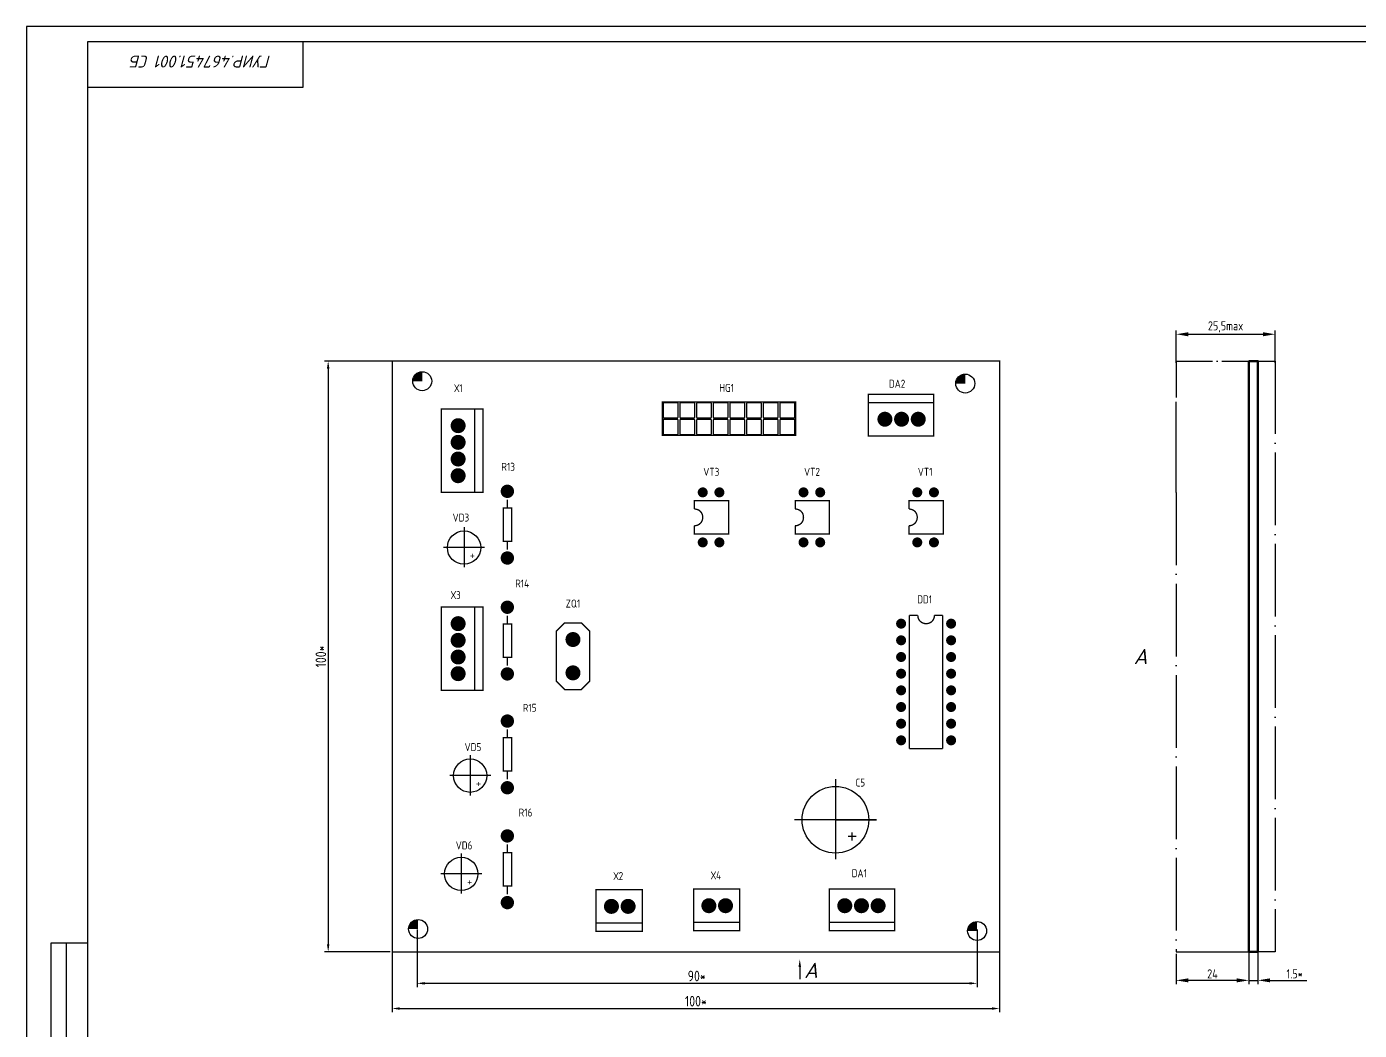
# Model space of a CAD drawing. Header units: inches. Extents: x 0 to 2654, y 0 to 957.
# Drawn here: x 0.7 to 439.9, y 626.1 to 956.8 of the extents above; entities that cross this region are included whole.
import ezdxf

# ---------------------------------------------------------------- set-up
doc = ezdxf.new("R2010")
doc.units = ezdxf.units.IN
doc.header["$MEASUREMENT"] = 0
doc.linetypes.add('ACAD_ISO04W100', pattern=[30, 24, -3, 0, -3])
doc.layers.add('FORMAT', color=7, linetype='Continuous')
for name, color, linetype, lineweight in [('Osnovnye', 7, 'Continuous', 100), ('Razmer', 7, 'Continuous', 30), ('формат', 7, 'Continuous', 60)]:
    doc.layers.add(name, color=color, linetype=linetype, lineweight=lineweight)
doc.styles.add('RUS', font='isocpeui.ttf', dxfattribs={"height": 3})
doc.styles.get("Standard").update_dxf_attribs({"font": ''})
doc.styles.get('Standard').set_extended_font_data('GOST type A')
doc.dimstyles.new('ISO-25', dxfattribs={"dimtxt": 2.5, "dimasz": 2.5, "dimexe": 1.25, "dimexo": 0.625, "dimtad": 1, "dimtxsty": 'Standard', "dimcen": 2.5, "dimadec": 0, "dimazin": 0, "dimtfac": 1, "dimtmove": 0, "dimatfit": 3, "dimfxl": 1, "dimarcsym": 0})

# ---------------------------------------------------------------- blocks, each defined once
blk = doc.blocks.new('EPAD')
at = {"const_width": 0.5}
blk.add_lwpolyline([(-0.25, 0, 1), (0.25, 0, 1)], format="xyb", close=True, dxfattribs=at)
blk = doc.blocks.new('*D18')
at = {"layer": 'Defpoints', "color": 0, "transparency": 16777216}
for p in [(403.49, 652.55), (406.49, 652.55), (406.49, 642.55)]:
    blk.add_point(p, dxfattribs=at)
at = {"layer": 'Razmer', "color": 0, "lineweight": -2, "transparency": 16777216}
for p, q in [((403.49, 651.92), (403.49, 641.3)), ((406.49, 651.92), (406.49, 641.3)), ((399.49, 642.55), (395.49, 642.55)), ((403.49, 642.55), (406.49, 642.55)), ((410.49, 642.55), (422.59, 642.55))]:
    blk.add_line(p, q, dxfattribs=at)
at = {"layer": 'Razmer', "color": 0, "transparency": 16777216}
for points in [[(399.49, 643.21), (399.49, 641.88), (403.49, 642.55)], [(410.49, 643.21), (410.49, 641.88), (406.49, 642.55)]]:
    blk.add_solid(points, dxfattribs=at)
at = {"layer": 'Razmer', "color": 0, "lineweight": 18, "transparency": 16777216, "insert": (418.54, 644.7), "char_height": 3, "attachment_point": 5}
blk.add_mtext('1.5*', dxfattribs=at)
blk = doc.blocks.new('*D19')
at = {"layer": 'Defpoints', "color": 0, "transparency": 16777216}
for p in [(412.12, 855.45), (379.49, 845.45), (412.12, 845.45)]:
    blk.add_point(p, dxfattribs=at)
at = {"layer": 'Razmer', "color": 0, "lineweight": -2, "transparency": 16777216}
for p, q in [((379.49, 846.08), (379.49, 856.7)), ((412.12, 846.08), (412.12, 856.7)), ((383.49, 855.45), (408.12, 855.45))]:
    blk.add_line(p, q, dxfattribs=at)
at = {"layer": 'Razmer', "color": 0, "transparency": 16777216}
for points in [[(383.49, 856.12), (383.49, 854.78), (379.49, 855.45)], [(408.12, 856.12), (408.12, 854.78), (412.12, 855.45)]]:
    blk.add_solid(points, dxfattribs=at)
at = {"layer": 'Razmer', "color": 0, "lineweight": 18, "transparency": 16777216, "insert": (395.8, 857.88), "char_height": 3, "attachment_point": 5}
blk.add_mtext('25,5max', dxfattribs=at)
blk = doc.blocks.new('*D20')
at = {"color": 0, "lineweight": -2, "transparency": 16777216}
for p, q in [((121.78, 846.61), (98.79, 846.61)), ((100.04, 844.11), (100.04, 654.44)), ((120.52, 651.94), (98.79, 651.94))]:
    blk.add_line(p, q, dxfattribs=at)
at = {"color": 0, "transparency": 16777216}
for points in [[(99.62, 844.11), (100.45, 844.11), (100.04, 846.61)], [(99.62, 654.44), (100.45, 654.44), (100.04, 651.94)]]:
    blk.add_solid(points, dxfattribs=at)
at = {"layer": 'Defpoints', "color": 0, "transparency": 16777216}
for p in [(122.4, 846.61), (100.04, 651.94), (121.14, 651.94)]:
    blk.add_point(p, dxfattribs=at)
at = {"color": 0, "transparency": 16777216, "insert": (97.63, 749.27), "char_height": 3.5, "attachment_point": 5, "rotation": 90}
blk.add_mtext('100*', dxfattribs=at)
blk = doc.blocks.new('*D21')
at = {"color": 0, "lineweight": -2, "transparency": 16777216}
for p, q in [((121.14, 656.47), (121.14, 632.02)), ((321.32, 656.47), (321.32, 632.02)), ((123.64, 633.27), (318.82, 633.27))]:
    blk.add_line(p, q, dxfattribs=at)
at = {"color": 0, "transparency": 16777216}
for points in [[(123.64, 633.68), (123.64, 632.85), (121.14, 633.27)], [(318.82, 633.68), (318.82, 632.85), (321.32, 633.27)]]:
    blk.add_solid(points, dxfattribs=at)
at = {"layer": 'Defpoints', "color": 0, "transparency": 16777216}
for p in [(121.14, 657.1), (321.32, 657.1), (321.32, 633.27)]:
    blk.add_point(p, dxfattribs=at)
at = {"color": 0, "transparency": 16777216, "insert": (221.23, 635.68), "char_height": 3.5, "attachment_point": 5}
blk.add_mtext('100*', dxfattribs=at)
blk = doc.blocks.new('*D24')
at = {"color": 0, "lineweight": -2, "transparency": 16777216}
for p, q in [((129.32, 659.31), (129.32, 640.32)), ((313.92, 659.31), (313.92, 640.32)), ((131.82, 641.57), (311.42, 641.57))]:
    blk.add_line(p, q, dxfattribs=at)
at = {"color": 0, "transparency": 16777216}
for points in [[(131.82, 641.98), (131.82, 641.15), (129.32, 641.57)], [(311.42, 641.98), (311.42, 641.15), (313.92, 641.57)]]:
    blk.add_solid(points, dxfattribs=at)
at = {"layer": 'Defpoints', "color": 0, "transparency": 16777216}
for p in [(129.32, 659.93), (313.92, 659.93), (313.92, 641.57)]:
    blk.add_point(p, dxfattribs=at)
at = {"color": 0, "transparency": 16777216, "insert": (221.49, 643.98), "char_height": 3.5, "attachment_point": 5}
blk.add_mtext('90*', dxfattribs=at)
blk = doc.blocks.new('*D26')
at = {"layer": 'Defpoints', "color": 0, "transparency": 16777216}
for p in [(379.49, 651.94), (403.49, 651.94), (379.49, 642.55)]:
    blk.add_point(p, dxfattribs=at)
at = {"layer": 'Razmer', "color": 0, "lineweight": -2, "transparency": 16777216}
for p, q in [((379.49, 651.31), (379.49, 641.3)), ((403.49, 651.31), (403.49, 641.3)), ((399.49, 642.55), (383.49, 642.55))]:
    blk.add_line(p, q, dxfattribs=at)
at = {"layer": 'Razmer', "color": 0, "transparency": 16777216}
for points in [[(383.49, 643.21), (383.49, 641.88), (379.49, 642.55)], [(399.49, 643.21), (399.49, 641.88), (403.49, 642.55)]]:
    blk.add_solid(points, dxfattribs=at)
at = {"layer": 'Razmer', "color": 0, "lineweight": 18, "transparency": 16777216, "insert": (391.49, 644.68), "char_height": 3, "attachment_point": 5}
blk.add_mtext('24', dxfattribs=at)

msp = doc.modelspace()

# ---------------------------------------------------------------- hatches: boundary and pattern name
h = msp.add_hatch(color=256)
h.dxf.hatch_style = 1
h.paths.add_polyline_path([(131.02869, 839.98567), (127.90369, 839.98567, -0.414213562), (131.02869, 843.11067)])
h = msp.add_hatch(color=256)
h.dxf.hatch_style = 1
h.paths.add_polyline_path([(310.02142, 839.20321), (306.89642, 839.20321, -0.414213562), (310.02142, 842.32821)])
h = msp.add_hatch(color=256)
h.dxf.hatch_style = 1
h.paths.add_polyline_path([(129.67339, 659.47702), (126.54839, 659.47702, -0.414213562), (129.67339, 662.60202)])
h = msp.add_hatch(color=256)
h.dxf.hatch_style = 1
h.paths.add_polyline_path([(313.9218, 658.8219), (310.7968, 658.8219, -0.414213562), (313.9218, 661.9469)])

# ---------------------------------------------------------------- linework, layer by layer
at = {"linetype": 'ACAD_ISO04W100'}
for p, q in [((406.48572, 846.60797), (412.11559, 846.60797)), ((412.11559, 846.60797), (412.11559, 651.93863)), ((379.48572, 819.48404), (379.48572, 833.21904)), ((379.48572, 803.3481), (379.48572, 819.48404)), ((379.48572, 803.3481), (379.48572, 651.93863)), ((379.48572, 651.93863), (403.48572, 651.93863)), ((412.11559, 651.93863), (406.48572, 651.93863))]:
    msp.add_line(p, q, dxfattribs=at)
for p, q in [((144.80813, 791.86635), (144.80813, 778.67005)), ((151.59058, 785.16463), (138.06288, 785.16463)), ((146.83515, 716.6997), (146.83515, 703.50341)), ((153.61761, 709.99798), (140.0899, 709.99798)), ((267.24122, 708.86147), (267.24122, 682.46888)), ((280.80613, 695.45803), (253.75072, 695.45803)), ((267.24122, 695.45803), (280.80613, 695.45803)), ((143.9094, 684.31911), (143.9094, 671.12281)), ((150.69186, 677.61739), (137.16415, 677.61739))]:
    msp.add_line(p, q)
at = {"color": 7}
msp.add_line((255.46685, 646.98124), (255.45837, 642.92155), dxfattribs=at)
for points in [[(0.66187, 362.80796), (841.66187, 362.80796), (841.66187, 956.80796), (0.66187, 956.80796)], [(215.10448, 832.85781), (210.70928, 832.85781), (210.65307, 832.85231), (210.60115, 832.8366), (210.55446, 832.8116), (210.51396, 832.77842), (210.48073, 832.73793), (210.45578, 832.69123), (210.44002, 832.63925), (210.43458, 832.58311), (210.43458, 828.18791), (210.44002, 828.13176), (210.45578, 828.07978), (210.48073, 828.03309), (210.51396, 827.99259), (210.55446, 827.95941), (210.60115, 827.93441), (210.65307, 827.9187), (210.70928, 827.91321), (215.10448, 827.91321), (215.16063, 827.9187), (215.2126, 827.93441), (215.2593, 827.95941), (215.29979, 827.99259), (215.33297, 828.03309), (215.35797, 828.07978), (215.37368, 828.13176), (215.37918, 828.18791), (215.37918, 832.58311), (215.37368, 832.63925), (215.35797, 832.69123), (215.33297, 832.73793), (215.29979, 832.77842), (215.2593, 832.8116), (215.2126, 832.8366), (215.16063, 832.85231), (215.10448, 832.85781)], [(220.59848, 832.85781), (216.20328, 832.85781), (216.14707, 832.85231), (216.09515, 832.8366), (216.04846, 832.8116), (216.00796, 832.77842), (215.97473, 832.73793), (215.94978, 832.69123), (215.93402, 832.63925), (215.92858, 832.58311), (215.92858, 828.18791), (215.93402, 828.13176), (215.94978, 828.07978), (215.97473, 828.03309), (216.00796, 827.99259), (216.04846, 827.95941), (216.09515, 827.93441), (216.14707, 827.9187), (216.20328, 827.91321), (220.59848, 827.91321), (220.65463, 827.9187), (220.7066, 827.93441), (220.7533, 827.95941), (220.79379, 827.99259), (220.82697, 828.03309), (220.85197, 828.07978), (220.86768, 828.13176), (220.87318, 828.18791), (220.87318, 832.58311), (220.86768, 832.63925), (220.85197, 832.69123), (220.82697, 832.73793), (220.79379, 832.77842), (220.7533, 832.8116), (220.7066, 832.8366), (220.65463, 832.85231), (220.59848, 832.85781)], [(226.09248, 832.85781), (221.69728, 832.85781), (221.64107, 832.85231), (221.58915, 832.8366), (221.54246, 832.8116), (221.50196, 832.77842), (221.46873, 832.73793), (221.44378, 832.69123), (221.42802, 832.63925), (221.42258, 832.58311), (221.42258, 828.18791), (221.42802, 828.13176), (221.44378, 828.07978), (221.46873, 828.03309), (221.50196, 827.99259), (221.54246, 827.95941), (221.58915, 827.93441), (221.64107, 827.9187), (221.69728, 827.91321), (226.09248, 827.91321), (226.14863, 827.9187), (226.2006, 827.93441), (226.2473, 827.95941), (226.28779, 827.99259), (226.32097, 828.03309), (226.34597, 828.07978), (226.36168, 828.13176), (226.36718, 828.18791), (226.36718, 832.58311), (226.36168, 832.63925), (226.34597, 832.69123), (226.32097, 832.73793), (226.28779, 832.77842), (226.2473, 832.8116), (226.2006, 832.8366), (226.14863, 832.85231), (226.09248, 832.85781)], [(231.58648, 832.85781), (227.19128, 832.85781), (227.13507, 832.85231), (227.08315, 832.8366), (227.03646, 832.8116), (226.99596, 832.77842), (226.96273, 832.73793), (226.93778, 832.69123), (226.92202, 832.63925), (226.91658, 832.58311), (226.91658, 828.18791), (226.92202, 828.13176), (226.93778, 828.07978), (226.96273, 828.03309), (226.99596, 827.99259), (227.03646, 827.95941), (227.08315, 827.93441), (227.13507, 827.9187), (227.19128, 827.91321), (231.58648, 827.91321), (231.64263, 827.9187), (231.6946, 827.93441), (231.7413, 827.95941), (231.78179, 827.99259), (231.81497, 828.03309), (231.83997, 828.07978), (231.85568, 828.13176), (231.86118, 828.18791), (231.86118, 832.58311), (231.85568, 832.63925), (231.83997, 832.69123), (231.81497, 832.73793), (231.78179, 832.77842), (231.7413, 832.8116), (231.6946, 832.8366), (231.64263, 832.85231), (231.58648, 832.85781)], [(237.08048, 832.85781), (232.68528, 832.85781), (232.62907, 832.85231), (232.57715, 832.8366), (232.53046, 832.8116), (232.48996, 832.77842), (232.45673, 832.73793), (232.43178, 832.69123), (232.41602, 832.63925), (232.41058, 832.58311), (232.41058, 828.18791), (232.41602, 828.13176), (232.43178, 828.07978), (232.45673, 828.03309), (232.48996, 827.99259), (232.53046, 827.95941), (232.57715, 827.93441), (232.62907, 827.9187), (232.68528, 827.91321), (237.08048, 827.91321), (237.13663, 827.9187), (237.1886, 827.93441), (237.2353, 827.95941), (237.27579, 827.99259), (237.30897, 828.03309), (237.33397, 828.07978), (237.34968, 828.13176), (237.35518, 828.18791), (237.35518, 832.58311), (237.34968, 832.63925), (237.33397, 832.69123), (237.30897, 832.73793), (237.27579, 832.77842), (237.2353, 832.8116), (237.1886, 832.8366), (237.13663, 832.85231), (237.08048, 832.85781)], [(242.57448, 832.85781), (238.17928, 832.85781), (238.12307, 832.85231), (238.07115, 832.8366), (238.02446, 832.8116), (237.98396, 832.77842), (237.95073, 832.73793), (237.92578, 832.69123), (237.91002, 832.63925), (237.90458, 832.58311), (237.90458, 828.18791), (237.91002, 828.13176), (237.92578, 828.07978), (237.95073, 828.03309), (237.98396, 827.99259), (238.02446, 827.95941), (238.07115, 827.93441), (238.12307, 827.9187), (238.17928, 827.91321), (242.57448, 827.91321), (242.63063, 827.9187), (242.6826, 827.93441), (242.7293, 827.95941), (242.76979, 827.99259), (242.80297, 828.03309), (242.82797, 828.07978), (242.84368, 828.13176), (242.84918, 828.18791), (242.84918, 832.58311), (242.84368, 832.63925), (242.82797, 832.69123), (242.80297, 832.73793), (242.76979, 832.77842), (242.7293, 832.8116), (242.6826, 832.8366), (242.63063, 832.85231), (242.57448, 832.85781)], [(248.06848, 832.85781), (243.67328, 832.85781), (243.61707, 832.85231), (243.56515, 832.8366), (243.51846, 832.8116), (243.47796, 832.77842), (243.44473, 832.73793), (243.41978, 832.69123), (243.40402, 832.63925), (243.39858, 832.58311), (243.39858, 828.18791), (243.40402, 828.13176), (243.41978, 828.07978), (243.44473, 828.03309), (243.47796, 827.99259), (243.51846, 827.95941), (243.56515, 827.93441), (243.61707, 827.9187), (243.67328, 827.91321), (248.06848, 827.91321), (248.12463, 827.9187), (248.1766, 827.93441), (248.2233, 827.95941), (248.26379, 827.99259), (248.29697, 828.03309), (248.32197, 828.07978), (248.33768, 828.13176), (248.34318, 828.18791), (248.34318, 832.58311), (248.33768, 832.63925), (248.32197, 832.69123), (248.29697, 832.73793), (248.26379, 832.77842), (248.2233, 832.8116), (248.1766, 832.8366), (248.12463, 832.85231), (248.06848, 832.85781)], [(253.56248, 832.85781), (249.16728, 832.85781), (249.11107, 832.85231), (249.05915, 832.8366), (249.01246, 832.8116), (248.97196, 832.77842), (248.93873, 832.73793), (248.91378, 832.69123), (248.89802, 832.63925), (248.89258, 832.58311), (248.89258, 828.18791), (248.89802, 828.13176), (248.91378, 828.07978), (248.93873, 828.03309), (248.97196, 827.99259), (249.01246, 827.95941), (249.05915, 827.93441), (249.11107, 827.9187), (249.16728, 827.91321), (253.56248, 827.91321), (253.61863, 827.9187), (253.6706, 827.93441), (253.7173, 827.95941), (253.75779, 827.99259), (253.79097, 828.03309), (253.81597, 828.07978), (253.83168, 828.13176), (253.83718, 828.18791), (253.83718, 832.58311), (253.83168, 832.63925), (253.81597, 832.69123), (253.79097, 832.73793), (253.75779, 832.77842), (253.7173, 832.8116), (253.6706, 832.8366), (253.61863, 832.85231), (253.56248, 832.85781)], [(215.10448, 827.36381), (210.70928, 827.36381), (210.65307, 827.35831), (210.60115, 827.3426), (210.55446, 827.3176), (210.51396, 827.28442), (210.48073, 827.24393), (210.45578, 827.19723), (210.44002, 827.14525), (210.43458, 827.08911), (210.43458, 822.69391), (210.44002, 822.63776), (210.45578, 822.58578), (210.48073, 822.53909), (210.51396, 822.49859), (210.55446, 822.46541), (210.60115, 822.44041), (210.65307, 822.4247), (210.70928, 822.41921), (215.10448, 822.41921), (215.16063, 822.4247), (215.2126, 822.44041), (215.2593, 822.46541), (215.29979, 822.49859), (215.33297, 822.53909), (215.35797, 822.58578), (215.37368, 822.63776), (215.37918, 822.69391), (215.37918, 827.08911), (215.37368, 827.14525), (215.35797, 827.19723), (215.33297, 827.24393), (215.29979, 827.28442), (215.2593, 827.3176), (215.2126, 827.3426), (215.16063, 827.35831), (215.10448, 827.36381)], [(220.59848, 827.36381), (216.20328, 827.36381), (216.14707, 827.35831), (216.09515, 827.3426), (216.04846, 827.3176), (216.00796, 827.28442), (215.97473, 827.24393), (215.94978, 827.19723), (215.93402, 827.14525), (215.92858, 827.08911), (215.92858, 822.69391), (215.93402, 822.63776), (215.94978, 822.58578), (215.97473, 822.53909), (216.00796, 822.49859), (216.04846, 822.46541), (216.09515, 822.44041), (216.14707, 822.4247), (216.20328, 822.41921), (220.59848, 822.41921), (220.65463, 822.4247), (220.7066, 822.44041), (220.7533, 822.46541), (220.79379, 822.49859), (220.82697, 822.53909), (220.85197, 822.58578), (220.86768, 822.63776), (220.87318, 822.69391), (220.87318, 827.08911), (220.86768, 827.14525), (220.85197, 827.19723), (220.82697, 827.24393), (220.79379, 827.28442), (220.7533, 827.3176), (220.7066, 827.3426), (220.65463, 827.35831), (220.59848, 827.36381)], [(226.09248, 827.36381), (221.69728, 827.36381), (221.64107, 827.35831), (221.58915, 827.3426), (221.54246, 827.3176), (221.50196, 827.28442), (221.46873, 827.24393), (221.44378, 827.19723), (221.42802, 827.14525), (221.42258, 827.08911), (221.42258, 822.69391), (221.42802, 822.63776), (221.44378, 822.58578), (221.46873, 822.53909), (221.50196, 822.49859), (221.54246, 822.46541), (221.58915, 822.44041), (221.64107, 822.4247), (221.69728, 822.41921), (226.09248, 822.41921), (226.14863, 822.4247), (226.2006, 822.44041), (226.2473, 822.46541), (226.28779, 822.49859), (226.32097, 822.53909), (226.34597, 822.58578), (226.36168, 822.63776), (226.36718, 822.69391), (226.36718, 827.08911), (226.36168, 827.14525), (226.34597, 827.19723), (226.32097, 827.24393), (226.28779, 827.28442), (226.2473, 827.3176), (226.2006, 827.3426), (226.14863, 827.35831), (226.09248, 827.36381)], [(231.58648, 827.36381), (227.19128, 827.36381), (227.13507, 827.35831), (227.08315, 827.3426), (227.03646, 827.3176), (226.99596, 827.28442), (226.96273, 827.24393), (226.93778, 827.19723), (226.92202, 827.14525), (226.91658, 827.08911), (226.91658, 822.69391), (226.92202, 822.63776), (226.93778, 822.58578), (226.96273, 822.53909), (226.99596, 822.49859), (227.03646, 822.46541), (227.08315, 822.44041), (227.13507, 822.4247), (227.19128, 822.41921), (231.58648, 822.41921), (231.64263, 822.4247), (231.6946, 822.44041), (231.7413, 822.46541), (231.78179, 822.49859), (231.81497, 822.53909), (231.83997, 822.58578), (231.85568, 822.63776), (231.86118, 822.69391), (231.86118, 827.08911), (231.85568, 827.14525), (231.83997, 827.19723), (231.81497, 827.24393), (231.78179, 827.28442), (231.7413, 827.3176), (231.6946, 827.3426), (231.64263, 827.35831), (231.58648, 827.36381)], [(237.08048, 827.36381), (232.68528, 827.36381), (232.62907, 827.35831), (232.57715, 827.3426), (232.53046, 827.3176), (232.48996, 827.28442), (232.45673, 827.24393), (232.43178, 827.19723), (232.41602, 827.14525), (232.41058, 827.08911), (232.41058, 822.69391), (232.41602, 822.63776), (232.43178, 822.58578), (232.45673, 822.53909), (232.48996, 822.49859), (232.53046, 822.46541), (232.57715, 822.44041), (232.62907, 822.4247), (232.68528, 822.41921), (237.08048, 822.41921), (237.13663, 822.4247), (237.1886, 822.44041), (237.2353, 822.46541), (237.27579, 822.49859), (237.30897, 822.53909), (237.33397, 822.58578), (237.34968, 822.63776), (237.35518, 822.69391), (237.35518, 827.08911), (237.34968, 827.14525), (237.33397, 827.19723), (237.30897, 827.24393), (237.27579, 827.28442), (237.2353, 827.3176), (237.1886, 827.3426), (237.13663, 827.35831), (237.08048, 827.36381)], [(242.57448, 827.36381), (238.17928, 827.36381), (238.12307, 827.35831), (238.07115, 827.3426), (238.02446, 827.3176), (237.98396, 827.28442), (237.95073, 827.24393), (237.92578, 827.19723), (237.91002, 827.14525), (237.90458, 827.08911), (237.90458, 822.69391), (237.91002, 822.63776), (237.92578, 822.58578), (237.95073, 822.53909), (237.98396, 822.49859), (238.02446, 822.46541), (238.07115, 822.44041), (238.12307, 822.4247), (238.17928, 822.41921), (242.57448, 822.41921), (242.63063, 822.4247), (242.6826, 822.44041), (242.7293, 822.46541), (242.76979, 822.49859), (242.80297, 822.53909), (242.82797, 822.58578), (242.84368, 822.63776), (242.84918, 822.69391), (242.84918, 827.08911), (242.84368, 827.14525), (242.82797, 827.19723), (242.80297, 827.24393), (242.76979, 827.28442), (242.7293, 827.3176), (242.6826, 827.3426), (242.63063, 827.35831), (242.57448, 827.36381)], [(248.06848, 827.36381), (243.67328, 827.36381), (243.61707, 827.35831), (243.56515, 827.3426), (243.51846, 827.3176), (243.47796, 827.28442), (243.44473, 827.24393), (243.41978, 827.19723), (243.40402, 827.14525), (243.39858, 827.08911), (243.39858, 822.69391), (243.40402, 822.63776), (243.41978, 822.58578), (243.44473, 822.53909), (243.47796, 822.49859), (243.51846, 822.46541), (243.56515, 822.44041), (243.61707, 822.4247), (243.67328, 822.41921), (248.06848, 822.41921), (248.12463, 822.4247), (248.1766, 822.44041), (248.2233, 822.46541), (248.26379, 822.49859), (248.29697, 822.53909), (248.32197, 822.58578), (248.33768, 822.63776), (248.34318, 822.69391), (248.34318, 827.08911), (248.33768, 827.14525), (248.32197, 827.19723), (248.29697, 827.24393), (248.26379, 827.28442), (248.2233, 827.3176), (248.1766, 827.3426), (248.12463, 827.35831), (248.06848, 827.36381)], [(253.56248, 827.36381), (249.16728, 827.36381), (249.11107, 827.35831), (249.05915, 827.3426), (249.01246, 827.3176), (248.97196, 827.28442), (248.93873, 827.24393), (248.91378, 827.19723), (248.89802, 827.14525), (248.89258, 827.08911), (248.89258, 822.69391), (248.89802, 822.63776), (248.91378, 822.58578), (248.93873, 822.53909), (248.97196, 822.49859), (249.01246, 822.46541), (249.05915, 822.44041), (249.11107, 822.4247), (249.16728, 822.41921), (253.56248, 822.41921), (253.61863, 822.4247), (253.6706, 822.44041), (253.7173, 822.46541), (253.75779, 822.49859), (253.79097, 822.53909), (253.81597, 822.58578), (253.83168, 822.63776), (253.83718, 822.69391), (253.83718, 827.08911), (253.83168, 827.14525), (253.81597, 827.19723), (253.79097, 827.24393), (253.75779, 827.28442), (253.7173, 827.3176), (253.6706, 827.3426), (253.61863, 827.35831), (253.56248, 827.36381)]]:
    msp.add_lwpolyline(points, close=True)
for points, const_width in [([(121.23927, 651.93863), (321.31602, 651.93863), (321.31602, 846.60797), (121.23927, 846.60797), (121.23927, 651.93863)], 0.43952), ([(121.23927, 651.93863), (321.31602, 651.93863), (321.31602, 846.60797), (121.23927, 846.60797), (121.23927, 651.93863)], 0.43952), ([(121.23927, 651.93863), (321.31602, 651.93863), (321.31602, 846.60797), (121.23927, 846.60797), (121.23927, 651.93863)], 0.43952), ([(278.03915, 821.95464), (299.64825, 821.95464), (299.64825, 835.68964), (278.03915, 835.68964), (278.03915, 821.95464)], 0.43952), ([(299.64825, 835.68964), (278.03915, 835.68964), (278.03915, 821.95464)], 0.43952), ([(299.64825, 835.68964), (278.03915, 835.68964), (278.03915, 821.95464)], 0.43952), ([(137.3752, 803.3481), (151.1102, 803.3481), (151.1102, 830.8181), (137.3752, 830.8181), (137.3752, 803.3481)], 0.43952), ([(137.3752, 803.3481), (151.1102, 803.3481), (151.1102, 830.8181), (137.3752, 830.8181), (137.3752, 803.3481)], 0.43952), ([(137.3752, 803.3481), (151.1102, 803.3481), (151.1102, 830.8181), (137.3752, 830.8181), (137.3752, 803.3481)], 0.43952), ([(148.3632, 803.3481), (148.3632, 830.8181)], 0.43952), ([(148.3632, 803.3481), (148.3632, 830.8181)], 0.43952), ([(148.3632, 803.3481), (148.3632, 830.8181)], 0.43952), ([(210.15988, 822.14451), (254.11188, 822.14451), (254.11188, 833.13251), (210.15988, 833.13251), (210.15988, 822.14451)], 0.43952), ([(210.15988, 822.14451), (254.11188, 822.14451), (254.11188, 833.13251), (210.15988, 833.13251), (210.15988, 822.14451)], 0.43952), ([(210.15988, 822.14451), (254.11188, 822.14451), (254.11188, 833.13251), (210.15988, 833.13251), (210.15988, 822.14451)], 0.43952), ([(299.64825, 832.94264), (278.03915, 832.94264)], 0.43952), ([(299.64825, 832.94264), (278.03915, 832.94264)], 0.43952), ([(299.64825, 832.94264), (278.03915, 832.94264)], 0.43952), ([(278.03915, 821.95464), (299.64825, 821.95464)], 0.43952), ([(278.03915, 821.95464), (299.64825, 821.95464)], 0.43952), ([(159.09161, 798.20017), (159.09161, 800.94717)], 0.43952), ([(159.09161, 798.20017), (159.09161, 800.94717)], 0.43952), ([(159.09161, 798.20017), (159.09161, 800.94717)], 0.43952), ([(232.02947, 800.6011), (220.74267, 800.6011), (220.74267, 797.8541)], 0.43952), ([(232.02947, 800.6011), (220.74267, 800.6011), (220.74267, 797.8541)], 0.43952), ([(220.74267, 792.3601), (220.74267, 789.6131), (232.02947, 789.6131), (232.02947, 800.6011), (220.74267, 800.6011), (220.74267, 797.8541)], 0.43952), ([(265.24282, 800.6011), (253.95602, 800.6011), (253.95602, 797.8541)], 0.43952), ([(265.24282, 800.6011), (253.95602, 800.6011), (253.95602, 797.8541)], 0.43952), ([(253.95602, 792.3601), (253.95602, 789.6131), (265.24282, 789.6131), (265.24282, 800.6011), (253.95602, 800.6011), (253.95602, 797.8541)], 0.43952), ([(291.44509, 792.3601), (291.44509, 789.6131), (302.73189, 789.6131), (302.73189, 800.6011), (291.44509, 800.6011), (291.44509, 797.8541)], 0.43952), ([(302.73189, 800.6011), (291.44509, 800.6011), (291.44509, 797.8541)], 0.43952), ([(302.73189, 800.6011), (291.44509, 800.6011), (291.44509, 797.8541)], 0.43952), ([(157.71811, 787.21217), (160.46511, 787.21217), (160.46511, 798.20017), (157.71811, 798.20017), (157.71811, 787.21217)], 0.43952), ([(157.71811, 787.21217), (160.46511, 787.21217), (160.46511, 798.20017), (157.71811, 798.20017), (157.71811, 787.21217)], 0.43952), ([(157.71811, 787.21217), (160.46511, 787.21217), (160.46511, 798.20017), (157.71811, 798.20017), (157.71811, 787.21217)], 0.43952), ([(223.48967, 795.1071), (223.43698, 795.6826), (223.28452, 796.20849), (223.04059, 796.67646), (222.71364, 797.07808), (222.31203, 797.40502), (221.84405, 797.64896), (221.31817, 797.80142), (220.74267, 797.8541)], 0.43952), ([(223.48967, 795.1071), (223.43698, 795.6826), (223.28452, 796.20849), (223.04059, 796.67646), (222.71364, 797.07808), (222.31203, 797.40502), (221.84405, 797.64896), (221.31817, 797.80142), (220.74267, 797.8541)], 0.43952), ([(223.48967, 795.1071), (223.43698, 795.6826), (223.28452, 796.20849), (223.04059, 796.67646), (222.71364, 797.07808), (222.31203, 797.40502), (221.84405, 797.64896), (221.31817, 797.80142), (220.74267, 797.8541)], 0.43952), ([(223.48967, 795.1071), (223.43698, 794.54743), (223.28452, 794.02891), (223.04059, 793.56192), (222.71364, 793.15673), (222.31203, 792.82363), (221.84405, 792.573), (221.31817, 792.41504), (220.74267, 792.3601)], 0.43952), ([(223.48967, 795.1071), (223.43698, 794.54743), (223.28452, 794.02891), (223.04059, 793.56192), (222.71364, 793.15673), (222.31203, 792.82363), (221.84405, 792.573), (221.31817, 792.41504), (220.74267, 792.3601)], 0.43952), ([(223.48967, 795.1071), (223.43698, 794.54743), (223.28452, 794.02891), (223.04059, 793.56192), (222.71364, 793.15673), (222.31203, 792.82363), (221.84405, 792.573), (221.31817, 792.41504), (220.74267, 792.3601)], 0.43952), ([(256.70302, 795.1071), (256.65034, 795.6826), (256.49788, 796.20849), (256.25394, 796.67646), (255.927, 797.07808), (255.52538, 797.40502), (255.05741, 797.64896), (254.53152, 797.80142), (253.95602, 797.8541)], 0.43952), ([(256.70302, 795.1071), (256.65034, 795.6826), (256.49788, 796.20849), (256.25394, 796.67646), (255.927, 797.07808), (255.52538, 797.40502), (255.05741, 797.64896), (254.53152, 797.80142), (253.95602, 797.8541)], 0.43952), ([(256.70302, 795.1071), (256.65034, 795.6826), (256.49788, 796.20849), (256.25394, 796.67646), (255.927, 797.07808), (255.52538, 797.40502), (255.05741, 797.64896), (254.53152, 797.80142), (253.95602, 797.8541)], 0.43952), ([(256.70302, 795.1071), (256.65034, 794.54743), (256.49788, 794.02891), (256.25394, 793.56192), (255.927, 793.15673), (255.52538, 792.82363), (255.05741, 792.573), (254.53152, 792.41504), (253.95602, 792.3601)], 0.43952), ([(256.70302, 795.1071), (256.65034, 794.54743), (256.49788, 794.02891), (256.25394, 793.56192), (255.927, 793.15673), (255.52538, 792.82363), (255.05741, 792.573), (254.53152, 792.41504), (253.95602, 792.3601)], 0.43952), ([(256.70302, 795.1071), (256.65034, 794.54743), (256.49788, 794.02891), (256.25394, 793.56192), (255.927, 793.15673), (255.52538, 792.82363), (255.05741, 792.573), (254.53152, 792.41504), (253.95602, 792.3601)], 0.43952), ([(294.19209, 795.1071), (294.1394, 795.6826), (293.98694, 796.20849), (293.74301, 796.67646), (293.41606, 797.07808), (293.01445, 797.40502), (292.54647, 797.64896), (292.02059, 797.80142), (291.44509, 797.8541)], 0.43952), ([(294.19209, 795.1071), (294.1394, 795.6826), (293.98694, 796.20849), (293.74301, 796.67646), (293.41606, 797.07808), (293.01445, 797.40502), (292.54647, 797.64896), (292.02059, 797.80142), (291.44509, 797.8541)], 0.43952), ([(294.19209, 795.1071), (294.1394, 795.6826), (293.98694, 796.20849), (293.74301, 796.67646), (293.41606, 797.07808), (293.01445, 797.40502), (292.54647, 797.64896), (292.02059, 797.80142), (291.44509, 797.8541)], 0.43952), ([(294.19209, 795.1071), (294.1394, 794.54743), (293.98694, 794.02891), (293.74301, 793.56192), (293.41606, 793.15673), (293.01445, 792.82363), (292.54647, 792.573), (292.02059, 792.41504), (291.44509, 792.3601)], 0.43952), ([(294.19209, 795.1071), (294.1394, 794.54743), (293.98694, 794.02891), (293.74301, 793.56192), (293.41606, 793.15673), (293.01445, 792.82363), (292.54647, 792.573), (292.02059, 792.41504), (291.44509, 792.3601)], 0.43952), ([(294.19209, 795.1071), (294.1394, 794.54743), (293.98694, 794.02891), (293.74301, 793.56192), (293.41606, 793.15673), (293.01445, 792.82363), (292.54647, 792.573), (292.02059, 792.41504), (291.44509, 792.3601)], 0.43952), ([(220.74267, 792.3601), (220.74267, 789.6131), (232.02947, 789.6131)], 0.43952), ([(220.74267, 792.3601), (220.74267, 789.6131), (232.02947, 789.6131)], 0.43952), ([(253.95602, 792.3601), (253.95602, 789.6131), (265.24282, 789.6131)], 0.43952), ([(253.95602, 792.3601), (253.95602, 789.6131), (265.24282, 789.6131)], 0.43952), ([(291.44509, 792.3601), (291.44509, 789.6131), (302.73189, 789.6131)], 0.43952), ([(291.44509, 792.3601), (291.44509, 789.6131), (302.73189, 789.6131)], 0.43952), ([(159.09161, 784.46517), (159.09161, 787.21217)], 0.43952), ([(159.09161, 784.46517), (159.09161, 787.21217)], 0.43952), ([(159.09161, 784.46517), (159.09161, 787.21217)], 0.43952), ([(148.24188, 782.41763), (146.86838, 782.41763)], 0.21976), ([(148.24188, 782.41763), (146.86838, 782.41763)], 0.21976), ([(148.24188, 782.41763), (146.86838, 782.41763)], 0.21976), ([(147.55513, 781.73088), (147.55513, 783.10438)], 0.21976), ([(147.55513, 781.73088), (147.55513, 783.10438)], 0.21976), ([(147.55513, 781.73088), (147.55513, 783.10438)], 0.21976), ([(137.3752, 738.11224), (151.1102, 738.11224), (151.1102, 765.58224), (137.3752, 765.58224), (137.3752, 738.11224)], 0.43952), ([(137.3752, 738.11224), (151.1102, 738.11224), (151.1102, 765.58224), (137.3752, 765.58224), (137.3752, 738.11224)], 0.43952), ([(137.3752, 738.11224), (151.1102, 738.11224), (151.1102, 765.58224), (137.3752, 765.58224), (137.3752, 738.11224)], 0.43952), ([(148.3632, 738.11224), (148.3632, 765.58224)], 0.43952), ([(148.3632, 738.11224), (148.3632, 765.58224)], 0.43952), ([(148.3632, 738.11224), (148.3632, 765.58224)], 0.43952), ([(157.71811, 749.01376), (160.46511, 749.01376), (160.46511, 760.00176), (157.71811, 760.00176), (157.71811, 749.01376)], 0.43952), ([(157.71811, 749.01376), (160.46511, 749.01376), (160.46511, 760.00176), (157.71811, 760.00176), (157.71811, 749.01376)], 0.43952), ([(157.71811, 749.01376), (160.46511, 749.01376), (160.46511, 760.00176), (157.71811, 760.00176), (157.71811, 749.01376)], 0.43952), ([(159.09161, 762.74876), (159.09161, 760.00176)], 0.43952), ([(159.09161, 762.74876), (159.09161, 760.00176)], 0.43952), ([(159.09161, 762.74876), (159.09161, 760.00176)], 0.43952), ([(186.21554, 741.11883), (186.21554, 757.60083), (183.46854, 760.34783), (177.97454, 760.34783), (175.22754, 757.60083), (175.22754, 741.11883), (177.97454, 738.37183), (183.46854, 738.37183), (186.21554, 741.11883)], 0.43952), ([(186.21554, 741.11883), (186.21554, 757.60083), (183.46854, 760.34783), (177.97454, 760.34783), (175.22754, 757.60083), (175.22754, 741.11883), (177.97454, 738.37183), (183.46854, 738.37183), (186.21554, 741.11883)], 0.43952), ([(186.21554, 741.11883), (186.21554, 757.60083), (183.46854, 760.34783), (177.97454, 760.34783), (175.22754, 757.60083), (175.22754, 741.11883), (177.97454, 738.37183), (183.46854, 738.37183), (186.21554, 741.11883)], 0.43952), ([(294.36515, 762.83524), (291.61815, 762.83524)], 0.43952), ([(291.61815, 718.88324), (291.61815, 762.83524)], 0.43952), ([(294.36515, 762.83524), (291.61815, 762.83524)], 0.43952), ([(291.61815, 718.88324), (291.61815, 762.83524)], 0.43952), ([(294.36515, 762.83524), (291.61815, 762.83524)], 0.43952), ([(291.61815, 718.88324), (291.61815, 762.83524)], 0.43952), ([(297.11215, 760.08824), (296.55248, 760.14093), (296.03395, 760.29344), (295.56696, 760.53732), (295.16178, 760.86432), (294.82868, 761.26593), (294.57804, 761.73391), (294.42009, 762.2598), (294.36515, 762.83524)], 0.43952), ([(297.11215, 760.08824), (296.55248, 760.14093), (296.03395, 760.29344), (295.56696, 760.53732), (295.16178, 760.86432), (294.82868, 761.26593), (294.57804, 761.73391), (294.42009, 762.2598), (294.36515, 762.83524)], 0.43952), ([(297.11215, 760.08824), (296.55248, 760.14093), (296.03395, 760.29344), (295.56696, 760.53732), (295.16178, 760.86432), (294.82868, 761.26593), (294.57804, 761.73391), (294.42009, 762.2598), (294.36515, 762.83524)], 0.43952), ([(297.11215, 760.08824), (297.68765, 760.14093), (298.21353, 760.29344), (298.68151, 760.53732), (299.08312, 760.86432), (299.41007, 761.26593), (299.65401, 761.73391), (299.80646, 762.2598), (299.85915, 762.83524)], 0.43952), ([(297.11215, 760.08824), (297.68765, 760.14093), (298.21353, 760.29344), (298.68151, 760.53732), (299.08312, 760.86432), (299.41007, 761.26593), (299.65401, 761.73391), (299.80646, 762.2598), (299.85915, 762.83524)], 0.43952), ([(297.11215, 760.08824), (297.68765, 760.14093), (298.21353, 760.29344), (298.68151, 760.53732), (299.08312, 760.86432), (299.41007, 761.26593), (299.65401, 761.73391), (299.80646, 762.2598), (299.85915, 762.83524)], 0.43952), ([(302.60615, 762.83524), (299.85915, 762.83524)], 0.43952), ([(302.60615, 762.83524), (299.85915, 762.83524)], 0.43952), ([(302.60615, 762.83524), (299.85915, 762.83524)], 0.43952), ([(302.60615, 762.83524), (302.60615, 718.88324)], 0.43952), ([(302.60615, 762.83524), (302.60615, 718.88324)], 0.43952), ([(302.60615, 762.83524), (302.60615, 718.88324)], 0.43952), ([(159.09161, 749.01376), (159.09161, 746.26676)], 0.43952), ([(159.09161, 749.01376), (159.09161, 746.26676)], 0.43952), ([(159.09161, 749.01376), (159.09161, 746.26676)], 0.43952), ([(159.09161, 725.24243), (159.09161, 722.49543)], 0.43952), ([(159.09161, 725.24243), (159.09161, 722.49543)], 0.43952), ([(159.09161, 725.24243), (159.09161, 722.49543)], 0.43952), ([(157.71811, 711.50743), (160.46511, 711.50743), (160.46511, 722.49543), (157.71811, 722.49543), (157.71811, 711.50743)], 0.43952), ([(157.71811, 711.50743), (160.46511, 711.50743), (160.46511, 722.49543), (157.71811, 722.49543), (157.71811, 711.50743)], 0.43952), ([(157.71811, 711.50743), (160.46511, 711.50743), (160.46511, 722.49543), (157.71811, 722.49543), (157.71811, 711.50743)], 0.43952), ([(302.60615, 718.88324), (291.61815, 718.88324)], 0.43952), ([(302.60615, 718.88324), (291.61815, 718.88324)], 0.43952), ([(302.60615, 718.88324), (291.61815, 718.88324)], 0.43952), ([(159.09161, 711.50743), (159.09161, 708.76043)], 0.43952), ([(159.09161, 711.50743), (159.09161, 708.76043)], 0.43952), ([(159.09161, 711.50743), (159.09161, 708.76043)], 0.43952), ([(150.2689, 707.25098), (148.8954, 707.25098)], 0.21976), ([(150.2689, 707.25098), (148.8954, 707.25098)], 0.21976), ([(150.2689, 707.25098), (148.8954, 707.25098)], 0.21976), ([(149.58215, 706.56423), (149.58215, 707.93773)], 0.21976), ([(149.58215, 706.56423), (149.58215, 707.93773)], 0.21976), ([(149.58215, 706.56423), (149.58215, 707.93773)], 0.21976), ([(274.10872, 689.96403), (271.36172, 689.96403)], 0.43952), ([(274.10872, 689.96403), (271.36172, 689.96403)], 0.43952), ([(274.10872, 689.96403), (271.36172, 689.96403)], 0.43952), ([(272.73522, 688.59053), (272.73522, 691.33753)], 0.43952), ([(272.73522, 688.59053), (272.73522, 691.33753)], 0.43952), ([(272.73522, 688.59053), (272.73522, 691.33753)], 0.43952), ([(159.09161, 684.64309), (159.09161, 687.39009)], 0.43952), ([(159.09161, 684.64309), (159.09161, 687.39009)], 0.43952), ([(159.09161, 684.64309), (159.09161, 687.39009)], 0.43952), ([(157.71811, 673.65509), (160.46511, 673.65509), (160.46511, 684.64309), (157.71811, 684.64309), (157.71811, 673.65509)], 0.43952), ([(157.71811, 673.65509), (160.46511, 673.65509), (160.46511, 684.64309), (157.71811, 684.64309), (157.71811, 673.65509)], 0.43952), ([(157.71811, 673.65509), (160.46511, 673.65509), (160.46511, 684.64309), (157.71811, 684.64309), (157.71811, 673.65509)], 0.43952), ([(147.34315, 674.87039), (145.96965, 674.87039)], 0.21976), ([(147.34315, 674.87039), (145.96965, 674.87039)], 0.21976), ([(147.34315, 674.87039), (145.96965, 674.87039)], 0.21976), ([(146.6564, 674.18364), (146.6564, 675.55714)], 0.21976), ([(146.6564, 674.18364), (146.6564, 675.55714)], 0.21976), ([(146.6564, 674.18364), (146.6564, 675.55714)], 0.21976), ([(159.09161, 670.90809), (159.09161, 673.65509)], 0.43952), ([(159.09161, 670.90809), (159.09161, 673.65509)], 0.43952), ([(159.09161, 670.90809), (159.09161, 673.65509)], 0.43952), ([(203.59014, 672.42324), (188.35799, 672.42324), (188.35799, 658.68824), (203.59014, 658.68824), (203.59014, 672.42324)], 0.43952), ([(203.59014, 672.42324), (188.35799, 672.42324), (188.35799, 658.68824), (203.59014, 658.68824), (203.59014, 672.42324)], 0.43952), ([(235.69889, 672.643), (220.46674, 672.643), (220.46674, 658.908), (235.69889, 658.908), (235.69889, 672.643)], 0.43952), ([(235.69889, 672.643), (220.46674, 672.643), (220.46674, 658.908), (235.69889, 658.908), (235.69889, 672.643)], 0.43952), ([(286.78402, 672.643), (265.17492, 672.643)], 0.43952), ([(265.17492, 658.908), (286.78402, 658.908), (286.78402, 672.643)], 0.43952), ([(286.78402, 672.643), (265.17492, 672.643)], 0.43952), ([(265.17492, 658.908), (286.78402, 658.908), (286.78402, 672.643)], 0.43952), ([(286.78402, 672.643), (265.17492, 672.643), (265.17492, 658.908), (286.78402, 658.908), (286.78402, 672.643)], 0.43952), ([(188.35799, 661.43524), (203.59014, 661.43524)], 0.43952), ([(188.35799, 661.43524), (203.59014, 661.43524)], 0.43952), ([(188.35799, 661.43524), (203.59014, 661.43524)], 0.43952), ([(220.46674, 661.655), (235.69889, 661.655)], 0.43952), ([(220.46674, 661.655), (235.69889, 661.655)], 0.43952), ([(220.46674, 661.655), (235.69889, 661.655)], 0.43952), ([(265.17492, 661.655), (286.78402, 661.655)], 0.43952), ([(265.17492, 661.655), (286.78402, 661.655)], 0.43952), ([(265.17492, 661.655), (286.78402, 661.655)], 0.43952)]:
    msp.add_lwpolyline(points, dxfattribs=dict(const_width=const_width))
at = {"const_width": 0.43952}
for points in [[(203.59014, 672.42324), (188.35799, 672.42324), (188.35799, 658.68824), (203.59014, 658.68824)], [(235.69889, 672.643), (220.46674, 672.643), (220.46674, 658.908), (235.69889, 658.908)]]:
    msp.add_lwpolyline(points, close=True, dxfattribs=at)
at = {"linetype": 'Continuous', "lineweight": 30}
for centre in [(131.02869, 839.98567), (310.02142, 839.20321), (129.67339, 659.47702), (313.9218, 658.8219)]:
    msp.add_circle(centre, 3.125, dxfattribs=at)
for centre, radius in [((144.80813, 785.16463), 5.494), ((144.80813, 785.16463), 5.494), ((144.80813, 785.16463), 5.494), ((146.83515, 709.99798), 5.494), ((146.83515, 709.99798), 5.494), ((146.83515, 709.99798), 5.494), ((267.24122, 695.45803), 10.988), ((267.24122, 695.45803), 10.988), ((267.24122, 695.45803), 10.988), ((143.9094, 677.61739), 5.494), ((143.9094, 677.61739), 5.494), ((143.9094, 677.61739), 5.494)]:
    msp.add_circle(centre, radius)
at = {"color": 7}
msp.add_solid([(255.88352, 646.98037), (255.05019, 646.98211), (255.47207, 649.48123)], dxfattribs=at)
at = {"layer": 'FORMAT', "linetype": 'Continuous'}
for points in [[(836.66187, 951.80796), (20.66187, 951.80796)], [(20.66187, 951.80796), (20.66187, 367.80796)], [(91.66187, 951.80796), (91.66187, 950.80796), (91.66187, 936.80796)], [(91.66187, 936.80796), (21.66187, 936.80796), (20.66187, 936.80796)], [(20.66187, 654.80796), (8.66187, 654.80796)], [(8.66187, 654.80796), (8.66187, 534.80796)], [(13.66187, 654.80796), (13.66187, 534.80796)]]:
    msp.add_lwpolyline(points, dxfattribs=at)
at = {"layer": 'Osnovnye', "color": 7, "lineweight": 100}
msp.add_lwpolyline([(403.48572, 846.60797), (403.48572, 651.93863), (406.48572, 651.93863), (406.48572, 846.60797)], close=True, dxfattribs=at)
at = {"layer": 'Razmer', "color": 7, "linetype": 'ACAD_ISO04W100', "ltscale": 0.5}
for points in [[(379.48572, 846.60797), (379.48572, 833.21904)], [(379.48572, 846.60797), (403.48572, 846.60797)]]:
    msp.add_lwpolyline(points, dxfattribs=at)

# ---------------------------------------------------------------- block references
at = {"zscale": 54.94}
for p, xscale, yscale in [((142.8692, 825.3241), 4.944599999999999, 4.944599999999999), ((283.53315, 827.44864), 4.944599999999999, 4.944599999999999), ((289.02715, 827.44864), 4.944599999999999, 4.944599999999999), ((294.52115, 827.44864), 4.944599999999999, 4.944599999999999), ((142.8692, 819.8301), 4.944599999999999, 4.944599999999999), ((142.8692, 814.3361), 4.944599999999999, 4.944599999999999), ((142.8692, 808.8421), 4.944599999999999, 4.944599999999999), ((159.09161, 803.69417), 4.3952, 4.3952), ((223.48967, 803.3481), 3.2964, 3.2964), ((228.98367, 803.3481), 3.2964, 3.2964), ((256.70302, 803.3481), 3.2964, 3.2964), ((262.19702, 803.3481), 3.2964, 3.2964), ((294.19209, 803.3481), 3.2964, 3.2964), ((299.68609, 803.3481), 3.2964, 3.2964), ((223.48967, 786.8661), 3.2964, 3.2964), ((228.98367, 786.8661), 3.2964, 3.2964), ((256.70302, 786.8661), 3.2964, 3.2964), ((262.19702, 786.8661), 3.2964, 3.2964), ((294.19209, 786.8661), 3.2964, 3.2964), ((299.68609, 786.8661), 3.2964, 3.2964), ((159.09161, 781.71817), 4.3952, 4.3952), ((159.09161, 765.49576), 4.3952, 4.3952), ((142.8692, 760.08824), 4.944599999999999, 4.944599999999999), ((288.87115, 760.08824), 3.2964, 3.2964), ((305.35315, 760.08824), 3.2964, 3.2964), ((142.8692, 754.59424), 4.944599999999999, 4.944599999999999), ((180.72154, 754.85383), 4.944599999999999, 4.944599999999999), ((288.87115, 754.59424), 3.2964, 3.2964), ((305.35315, 754.59424), 3.2964, 3.2964), ((142.8692, 749.10024), 4.944599999999999, 4.944599999999999), ((288.87115, 749.10024), 3.2964, 3.2964), ((305.35315, 749.10024), 3.2964, 3.2964), ((142.8692, 743.60624), 4.944599999999999, 4.944599999999999), ((159.09161, 743.51976), 4.3952, 4.3952), ((180.72154, 743.86583), 4.944599999999999, 4.944599999999999), ((288.87115, 743.60624), 3.2964, 3.2964), ((305.35315, 743.60624), 3.2964, 3.2964), ((288.87115, 738.11224), 3.2964, 3.2964), ((305.35315, 738.11224), 3.2964, 3.2964), ((288.87115, 732.61824), 3.2964, 3.2964), ((305.35315, 732.61824), 3.2964, 3.2964), ((159.09161, 727.98943), 4.3952, 4.3952), ((288.87115, 727.12424), 3.2964, 3.2964), ((305.35315, 727.12424), 3.2964, 3.2964), ((288.87115, 721.63024), 3.2964, 3.2964), ((305.35315, 721.63024), 3.2964, 3.2964), ((159.09161, 706.01343), 4.3952, 4.3952), ((159.09161, 690.13709), 4.3952, 4.3952), ((159.09161, 668.16109), 4.3952, 4.3952)]:
    msp.add_blockref('EPAD', p, dxfattribs=dict(at, xscale=xscale, yscale=yscale))
at = {"xscale": 4.944599999999999, "yscale": 4.944599999999999, "zscale": 54.94, "rotation": 180}
for p in [(193.39775, 666.92924), (198.89175, 666.92924), (225.5065, 667.149), (231.0005, 667.149), (270.30202, 667.149), (275.79602, 667.149), (281.29002, 667.149)]:
    msp.add_blockref('EPAD', p, dxfattribs=at)

# ---------------------------------------------------------------- texts
at = {"width": 1.041667}
for s, p in [('Х1', (141.56198, 836.36163)), ('HG1', (228.92926, 836.46127)), ('DA2', (284.85204, 837.82923)), ('R13', (157.12217, 810.45128)), ('VT3', (223.67402, 808.78816)), ('VT2', (256.88737, 808.78816)), ('VT1', (294.37644, 808.78816)), ('VD3', (141.0571, 793.72098)), ('R14', (161.67732, 771.99407)), ('Х3', (140.45638, 768.18197)), ('DD1', (294.16956, 766.77918)), ('ZQ1', (178.31275, 765.38441)), ('R15', (164.18264, 731.03371)), ('VD5', (145.00534, 718.07343)), ('С5', (273.9226, 706.40645)), ('R16', (162.81316, 696.51856)), ('VD6', (142.07959, 685.69284)), ('Х2', (194.05384, 675.59841)), ('Х4', (226.16259, 675.81817)), ('DA1', (272.58375, 676.52249))]:
    msp.add_text(s, height=2.63712, dxfattribs=at).set_placement(p)
at = {"color": 7, "style": 'RUS'}
for p in [(365.54655, 746.75914), (256.9253, 643.33393)]:
    msp.add_text('A', height=5, dxfattribs=at).set_placement(p)
at = {"layer": 'формат', "color": 1, "linetype": 'Continuous', "lineweight": 30, "style": 'RUS'}
msp.add_text('ГУИР.467451.001 СБ', height=3.9157888, rotation=180, dxfattribs=at).set_placement((81.22002, 947.26192))

# ---------------------------------------------------------------- dimensions: what is measured, and where the dimension line sits
dim = msp.add_linear_dim(base=(100.03743, 651.93863), p1=(122.40251, 846.60797), p2=(121.14386, 651.93863), angle=90, text='100*', dimstyle='ISO-25', override={"dimtxt": 3.5})
dim.commit()
dim.dimension.update_dxf_attribs({"geometry": '*D20', "text_midpoint": (97.62543, 749.2733)})
for base, p1, p2, text, picture, middle in [((313.9218, 641.56598), (129.32376, 659.93138), (313.9218, 659.93138), '90*', '*D24', (221.49094, 641.56598)), ((321.31602, 633.26609), (121.14386, 657.09759), (321.31602, 657.09759), '100*', '*D21', (221.22994, 633.26609))]:
    dim = msp.add_linear_dim(base=base, p1=p1, p2=p2, text=text, dimstyle='ISO-25', override={"dimtxt": 3.5})
    dim.commit()
    dim.dimension.update_dxf_attribs({"geometry": picture, "text_midpoint": middle, "dimtype": 160})
at = {"layer": 'Razmer', "color": 7, "lineweight": 18}
for base, p1, p2, text, override, picture, middle in [((412.11559, 855.45059), (379.48572, 845.45059), (412.11559, 845.45059), '25,5max', {"dimtxt": 3, "dimasz": 4, "dimlfac": 0.5, "dimpost": 'max', "dimfrac": 2}, '*D19', (395.80065, 857.87845)), ((406.48572, 642.5475), (403.48572, 652.5475), (406.48572, 652.5475), '1.5*', {"dimtxt": 3, "dimasz": 4, "dimfrac": 2}, '*D18', (418.53739, 644.70422))]:
    dim = msp.add_linear_dim(base=base, p1=p1, p2=p2, text=text, dimstyle='ISO-25', override=override, dxfattribs=at)
    dim.commit()
    dim.dimension.update_dxf_attribs({"geometry": picture, "text_midpoint": middle})
dim = msp.add_linear_dim(base=(379.48572, 642.5475), p1=(403.48572, 651.93863), p2=(379.48572, 651.93863), dimstyle='ISO-25', override={"dimtxt": 3, "dimasz": 4, "dimfrac": 2}, dxfattribs=at)
dim.commit()
dim.dimension.update_dxf_attribs({"geometry": '*D26', "text_midpoint": (391.48572, 644.67864)})

doc.saveas('drawing.dxf')
